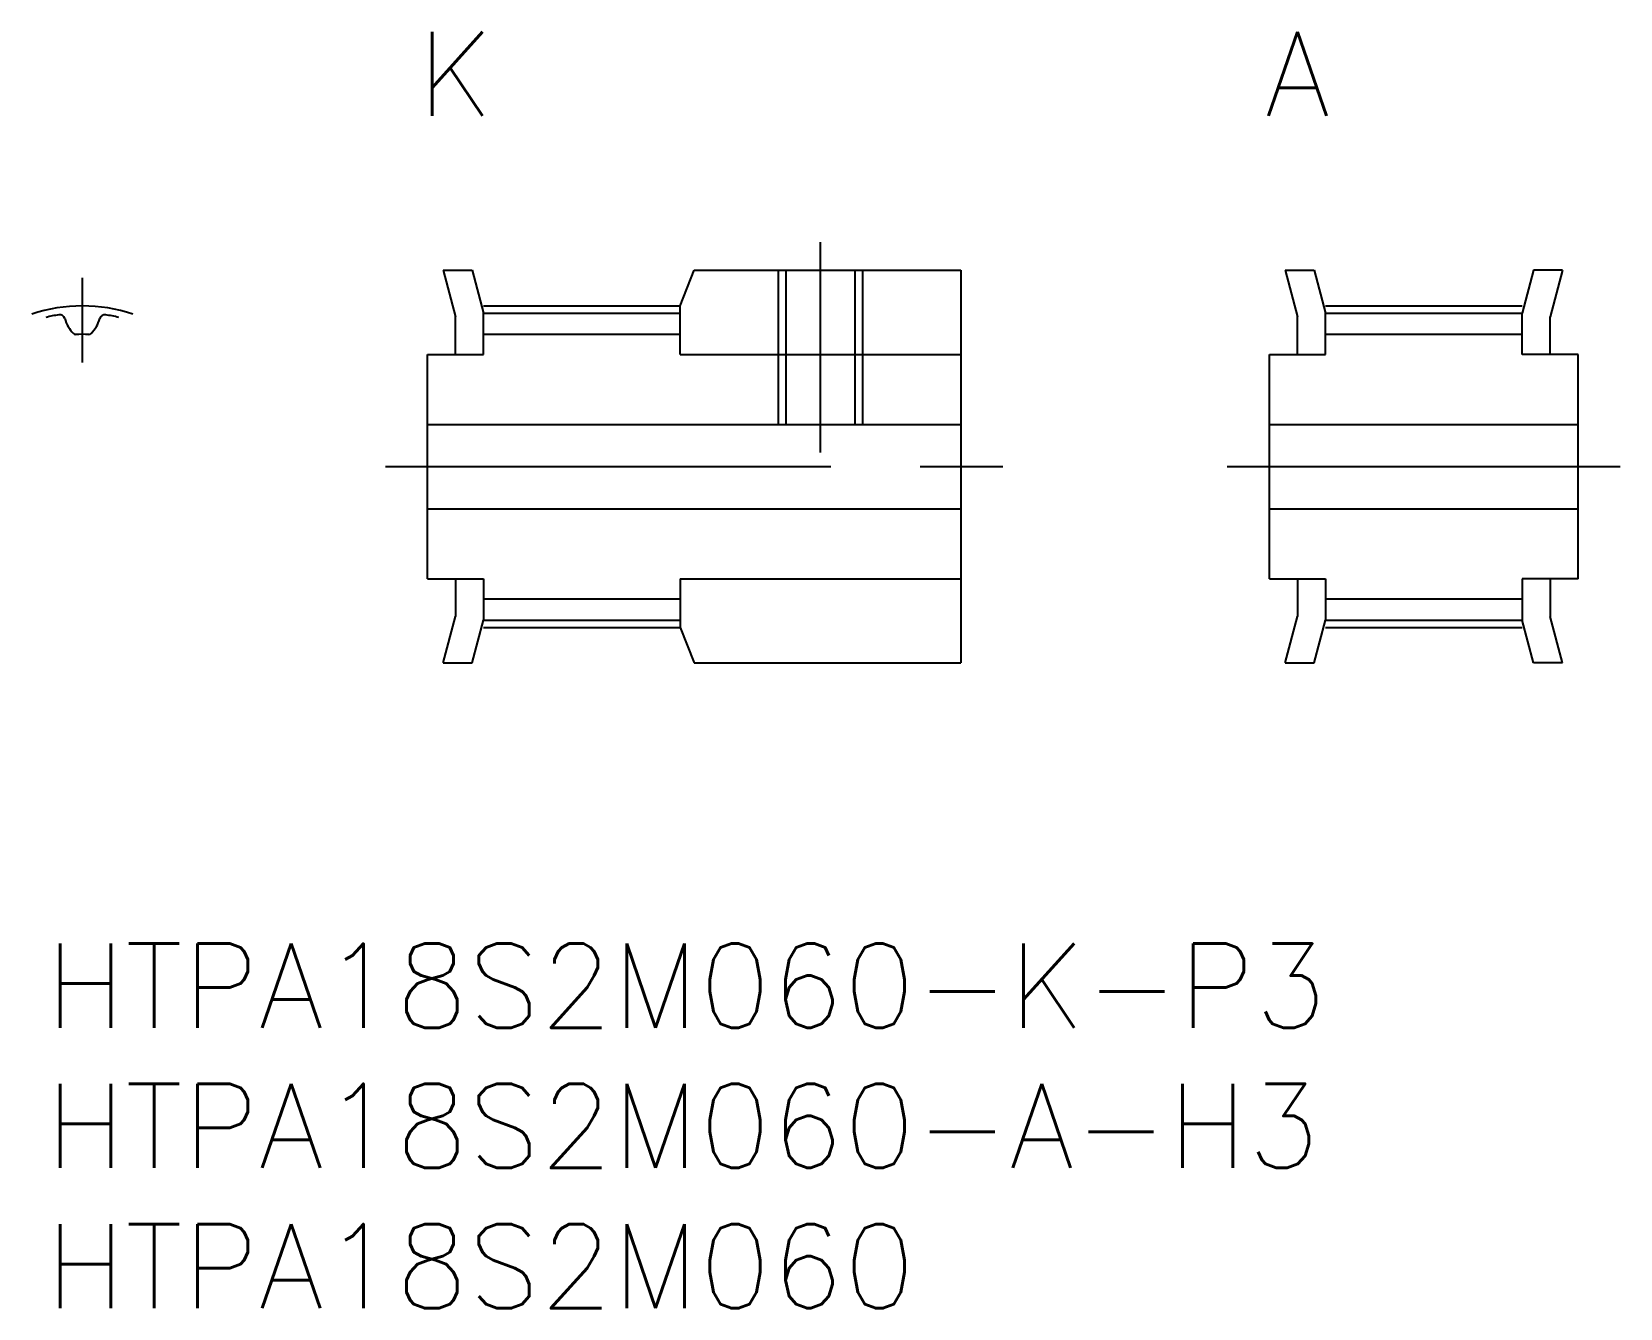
# Model space of a CAD drawing. Extents: x -0.5 to 56.1, y -13 to 32.5.
import ezdxf
from ezdxf.enums import TextEntityAlignment as Align

# ---------------------------------------------------------------- set-up
doc = ezdxf.new("R2010")
doc.units = 0
doc.header["$LTSCALE"] = 0.5
doc.linetypes.add('CENTER', pattern=[50.8, 31.75, -6.35, 6.35, -6.35])
doc.linetypes.add('DASHED', pattern=[19.05, 12.7, -6.35])
for name, color, linetype in [('MSM_CENTER', 1, 'CENTER'), ('MSM_CONTINUOUS', 7, 'CONTINUOUS'), ('MSM_DASHED', 4, 'DASHED'), ('MSM_PART_NUMBER', 7, 'CONTINUOUS')]:
    doc.layers.add(name, color=color, linetype=linetype)
doc.styles.add('MISUMI', font='txt.shx')
doc.styles.get("Standard").update_dxf_attribs({"font": 'txt.shx', "height": 1, "bigfont": 'bigfont.shx'})

# ---------------------------------------------------------------- blocks, each defined once
blk = doc.blocks.new('*U11')
at = {"layer": 'MSM_PART_NUMBER'}
blk.add_text('HTPA18S2M060-K-P3', height=3, dxfattribs=at).set_placement((0, -3))
blk = doc.blocks.new('*U12')
at = {"layer": 'MSM_PART_NUMBER'}
blk.add_text('HTPA18S2M060-A-H3', height=3, dxfattribs=at).set_placement((0, -8))
blk = doc.blocks.new('*U13')
at = {"layer": 'MSM_PART_NUMBER'}
blk.add_text('HTPA18S2M060', height=3, dxfattribs=at).set_placement((0, -13))

msp = doc.modelspace()

# ---------------------------------------------------------------- linework, layer by layer
at = {"layer": 'MSM_CENTER'}
for p, q in [((27.6, 17.5), (27.6, 25)), ((1.3, 23.729), (1.3, 20.715)), ((15.6, 22.73), (22.6, 22.73)), ((45.6, 22.73), (52.6, 22.73)), ((12.1, 17), (34.1, 17)), ((42.1, 17), (56.1, 17)), ((15.6, 11.27), (22.6, 11.27)), ((45.6, 11.27), (52.6, 11.27))]:
    msp.add_line(p, q, dxfattribs=at)
msp.add_arc((1.3, 17), 5.729, 71.688, 108.312, dxfattribs=at)
at = {"layer": 'MSM_CONTINUOUS'}
for p, q in [((14.156, 24), (14.6, 22.343)), ((14.156, 24), (15.191, 24)), ((15.191, 24), (15.6, 22.475)), ((22.6, 22.73), (23.1, 24)), ((23.1, 24), (32.6, 24)), ((32.6, 24), (32.6, 10)), ((44.156, 24), (44.6, 22.343)), ((44.156, 24), (45.191, 24)), ((45.191, 24), (45.6, 22.475)), ((53.009, 24), (52.6, 22.475)), ((54.044, 24), (53.009, 24)), ((54.044, 24), (53.6, 22.343)), ((22.6, 21), (22.6, 22.73)), ((14.6, 21), (14.6, 22.343)), ((15.6, 22.475), (22.6, 22.475)), ((15.6, 21), (15.6, 22.475)), ((44.6, 21), (44.6, 22.343)), ((45.6, 22.475), (52.6, 22.475)), ((45.6, 21), (45.6, 22.475)), ((52.6, 21), (52.6, 22.475)), ((53.6, 21), (53.6, 22.343)), ((15.6, 21.715), (22.6, 21.715)), ((45.6, 21.715), (52.6, 21.715)), ((13.6, 13), (13.6, 21)), ((13.6, 21), (15.6, 21)), ((22.6, 21), (32.6, 21)), ((26.1, 21.25), (26.1, 21.25)), ((43.6, 13), (43.6, 21)), ((43.6, 21), (45.6, 21)), ((54.6, 21), (52.6, 21)), ((54.6, 13), (54.6, 21)), ((26.1, 19.875), (26.1, 19.875)), ((13.6, 18.5), (32.6, 18.5)), ((43.6, 18.5), (54.6, 18.5)), ((13.6, 15.5), (32.6, 15.5)), ((43.6, 15.5), (54.6, 15.5)), ((13.6, 13), (15.6, 13)), ((14.6, 13), (14.6, 11.657)), ((15.6, 13), (15.6, 11.525)), ((22.6, 13), (32.6, 13)), ((22.6, 13), (22.6, 11.27)), ((43.6, 13), (45.6, 13)), ((44.6, 13), (44.6, 11.657)), ((45.6, 13), (45.6, 11.525)), ((54.6, 13), (52.6, 13)), ((52.6, 13), (52.6, 11.525)), ((53.6, 13), (53.6, 11.657)), ((15.6, 12.285), (22.6, 12.285)), ((45.6, 12.285), (52.6, 12.285)), ((14.156, 10), (14.6, 11.657)), ((15.191, 10), (15.6, 11.525)), ((15.6, 11.525), (22.6, 11.525)), ((44.156, 10), (44.6, 11.657)), ((45.191, 10), (45.6, 11.525)), ((45.6, 11.525), (52.6, 11.525)), ((53.009, 10), (52.6, 11.525)), ((54.044, 10), (53.6, 11.657)), ((22.6, 11.27), (23.1, 10)), ((14.156, 10), (15.191, 10)), ((23.1, 10), (32.6, 10)), ((44.156, 10), (45.191, 10)), ((54.044, 10), (53.009, 10))]:
    msp.add_line(p, q, dxfattribs=at)
for centre, radius, start, end in [((1.3, 17), 5.475, 98.7566, 103.7357), ((0.495, 22.223), 0.19, 16.2367, 98.7566), ((1.95, 22.647), 1.325, 196.2367, 223.1733), ((0.65, 22.647), 1.325, 316.8267, 343.7633), ((2.105, 22.223), 0.19, 81.2434, 163.7633), ((1.3, 17), 5.475, 76.2643, 81.2434), ((1.057, 21.809), 0.1, 223.1733, 272.8973), ((1.3, 17), 4.715, 87.1027, 92.8973), ((1.543, 21.809), 0.1, 267.1027, 316.8267)]:
    msp.add_arc(centre, radius, start, end, dxfattribs=at)
at = {"layer": 'MSM_DASHED'}
for p, q in [((26.1, 24), (26.1, 18.5)), ((26.37, 24), (26.37, 18.5)), ((28.829, 24), (28.829, 18.5)), ((29.1, 24), (29.1, 18.5))]:
    msp.add_line(p, q, dxfattribs=at)

# ---------------------------------------------------------------- block references
at = {"layer": 'MSM_CONTINUOUS'}
for name in ['*U11', '*U12', '*U13']:
    msp.add_blockref(name, (0, 0), dxfattribs=at)

# ---------------------------------------------------------------- texts
at = {"layer": 'MSM_PART_NUMBER', "style": 'MISUMI'}
for s, p in [('K', (14.6, 31)), ('A', (44.6, 31))]:
    msp.add_text(s, height=3, dxfattribs=at).set_placement(p, align=Align.MIDDLE_CENTER)

doc.saveas('drawing.dxf')
